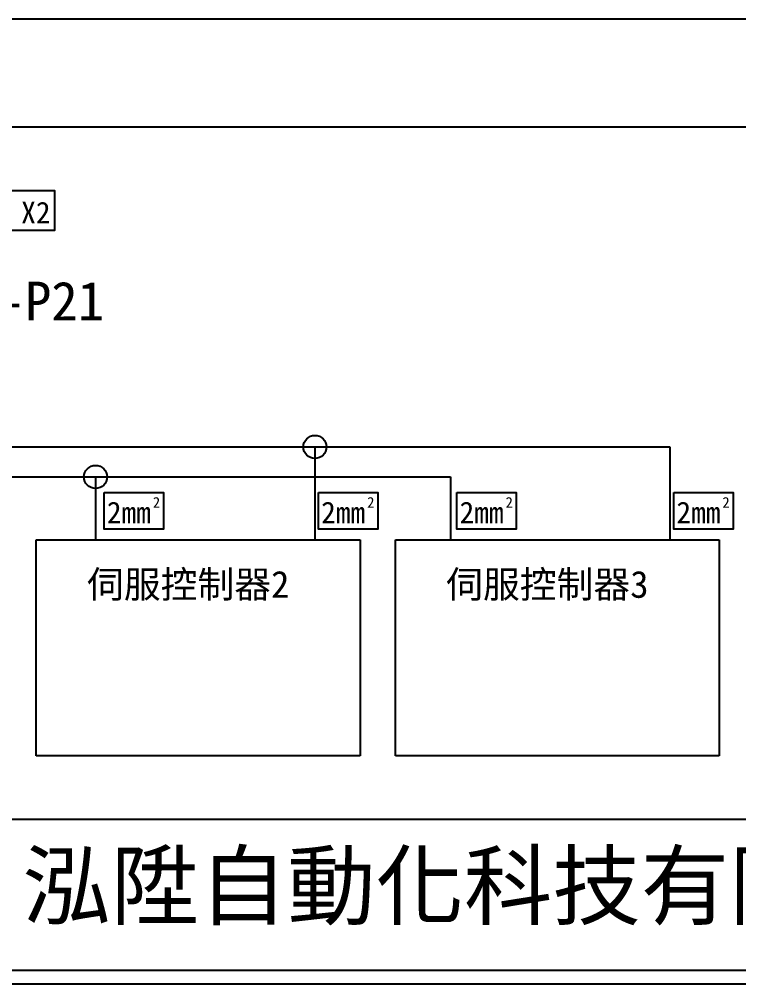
# Model space of a CAD drawing. Extents: x 10 to 297, y 3 to 207.
# Drawn here: x 48.3 to 115, y 3 to 92.3 of the extents above; entities that cross this region are included whole.
import ezdxf

# ---------------------------------------------------------------- set-up
doc = ezdxf.new("R2010")
doc.units = 0
doc.layers.get('0').update_dxf_attribs({"linetype": 'CONTINUOUS'})
doc.layers.add('圖框層', color=7, linetype='CONTINUOUS')
doc.layers.add('標尺寸層', color=3, linetype='CONTINUOUS')
doc.styles.add('CNS', font='romanc.shx', dxfattribs={"bigfont": 'chineset.shx'})
doc.styles.add('STSL', font='KAIU.TTF')

msp = doc.modelspace()

# ---------------------------------------------------------------- linework, layer by layer
for p, q in [((149.806, 92.302), (40.46, 92.302)), ((172.651, 82.302), (20.46, 82.302))]:
    msp.add_line(p, q)
for centre in [(75.711, 52.701), (55.385, 49.922)]:
    msp.add_circle(centre, 1.071)
at = {"layer": '圖框層', "color": 7}
for p, q in [((11.25, 18.25), (295.75, 18.25)), ((11.25, 4.25), (295.75, 4.25)), ((10, 3), (297, 3))]:
    msp.add_line(p, q, dxfattribs=at)
at = {"layer": '標尺寸層', "color": 7}
for p, q in [((39.374, 52.701), (108.589, 52.701)), ((75.711, 52.701), (75.711, 44.115)), ((108.589, 52.701), (108.589, 44.115)), ((19.374, 49.93), (88.277, 49.93)), ((55.385, 49.922), (55.385, 44.115)), ((88.277, 49.93), (88.277, 44.115)), ((49.887, 44.115), (79.887, 44.115)), ((49.887, 24.115), (49.887, 44.115)), ((79.887, 44.115), (79.887, 24.115)), ((83.162, 44.115), (113.162, 44.115)), ((83.162, 24.115), (83.162, 44.115)), ((113.162, 44.115), (113.162, 24.115)), ((79.887, 24.115), (49.887, 24.115)), ((113.162, 24.115), (83.162, 24.115))]:
    msp.add_line(p, q, dxfattribs=at)
for points in [[(40.515, 76.438), (51.594, 76.438), (51.594, 72.75), (40.515, 72.75)], [(56.189, 48.482), (61.682, 48.482), (61.682, 45.083), (56.189, 45.083)], [(76.043, 48.482), (81.536, 48.482), (81.536, 45.083), (76.043, 45.083)], [(88.869, 48.482), (94.362, 48.482), (94.362, 45.083), (88.869, 45.083)], [(108.96, 48.482), (114.453, 48.482), (114.453, 45.083), (108.96, 45.083)]]:
    msp.add_lwpolyline(points, close=True, dxfattribs=at)

# ---------------------------------------------------------------- texts
at = {"layer": '圖框層', "color": 4, "style": 'STSL'}
for s, height, p in [('X2', 2, (48.492, 73.406)), ('S-P21', 3.6, (43.939, 64.412)), ('2mm', 2, (56.432, 45.636)), ('2', 1, (60.691, 47.066)), ('2mm', 2, (76.286, 45.636)), ('2', 1, (80.545, 47.066)), ('2mm', 2, (89.112, 45.636)), ('2', 1, (93.371, 47.066)), ('2mm', 2, (109.202, 45.636)), ('2', 1, (113.462, 47.066)), ('泓陞自動化科技有限公司', 6, (48.604, 9.076))]:
    msp.add_text(s, height=height, dxfattribs=at).set_placement(p)
at = {"layer": '標尺寸層', "color": 7, "char_height": 2.5, "attachment_point": 1, "style": 'CNS'}
for s, insert, width in [('{\\fDFKai-SB|b0|i0|c136|p65;伺服控制器2}', (54.599, 41.232), 20.05991), ('{\\fDFKai-SB|b0|i0|c136|p65;伺服控制器3}', (87.873, 41.232), 21.07404)]:
    msp.add_mtext(s, dxfattribs=dict(at, insert=insert, width=width))

doc.saveas('drawing.dxf')
